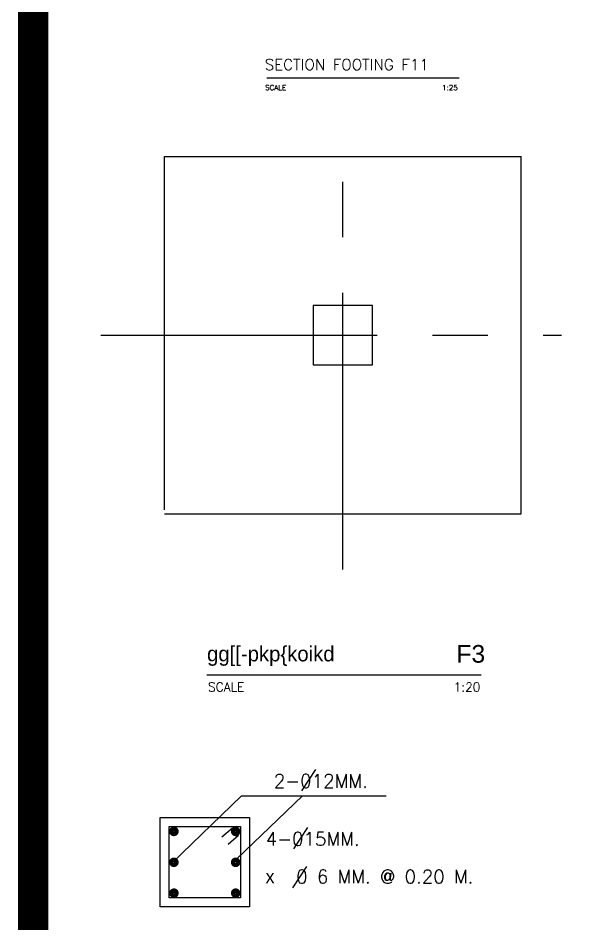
# Model space of a CAD drawing. Header units: inches. Extents: x -2548 to -2391, y 2200 to 2352.
# Drawn here: x -2472.61 to -2470.052, y 2324.293 to 2328.384 of the extents above; entities that cross this region are included whole.
import ezdxf

# ---------------------------------------------------------------- set-up
doc = ezdxf.new("R2010")
doc.units = ezdxf.units.IN
doc.header["$MEASUREMENT"] = 0
doc.linetypes.add('CENTER', pattern=[2, 1.25, -0.25, 0.25, -0.25])
for name, color, linetype in [('2', 2, 'Continuous'), ('4', 4, 'Continuous'), ('DIM', 8, 'Continuous'), ('GRIDLINE', 9, 'CENTER'), ('LIS', 151, 'Continuous'), ('VT', 3, 'Continuous'), ('WALL', 4, 'Continuous')]:
    doc.layers.add(name, color=color, linetype=linetype)
doc.styles.add('HELV', font='HELV.shx', dxfattribs={"height": 200})
doc.styles.add('ROMANC', font='romanc', dxfattribs={"height": 0.4})
doc.styles.add('ROMANS', font='romans', dxfattribs={"height": 0.1})
doc.styles.add('THAI', font='thai2')

msp = doc.modelspace()

# ---------------------------------------------------------------- linework, layer by layer
at = {"layer": 'GRIDLINE'}
for points in [[(-2471.14185, 2325.89399), (-2471.14185, 2327.89118)], [(-2472.23625, 2326.95196), (-2470.15333, 2326.95196)]]:
    msp.add_lwpolyline(points, dxfattribs=at)
at = {"layer": 'LIS', "color": 8, "const_width": 0.06859}
for points in [[(-2472.5754, 2351.85742), (-2418.46104, 2351.85742), (-2418.46104, 2314.20371), (-2472.5754, 2314.20371)], [(-2472.50681, 2351.78884), (-2418.52963, 2351.78884), (-2418.52963, 2314.27229), (-2472.50681, 2314.27229)]]:
    msp.add_lwpolyline(points, close=True, dxfattribs=at)
at = {"layer": 'VT'}
msp.add_lwpolyline([(-2471.48611, 2328.11375), (-2470.61565, 2328.11375)], dxfattribs=at)
at = {"layer": 'WALL', "color": 2}
for points in [[(-2471.94823, 2327.75834), (-2470.33547, 2327.75834)], [(-2471.94823, 2326.16267), (-2471.94823, 2327.75834)], [(-2470.33547, 2326.14558), (-2470.33547, 2327.75834)], [(-2471.94823, 2326.14558), (-2470.33547, 2326.14558)], [(-2471.7559, 2325.41857), (-2470.51717, 2325.41857)], [(-2471.32734, 2324.89361), (-2471.2637, 2324.99019)], [(-2471.64117, 2324.72568), (-2471.6882, 2324.68421)], [(-2471.61351, 2324.6925), (-2471.66053, 2324.65104)], [(-2471.36408, 2324.63197), (-2471.30044, 2324.72855)], [(-2471.36765, 2324.45538), (-2471.304, 2324.55196)]]:
    msp.add_lwpolyline(points, dxfattribs=at)
for points in [[(-2471.00745, 2327.08636), (-2471.27624, 2327.08636), (-2471.27624, 2326.81756), (-2471.00745, 2326.81756)], [(-2471.56428, 2324.77302), (-2471.56428, 2324.36982), (-2471.96748, 2324.36982), (-2471.96748, 2324.77302)], [(-2471.6046, 2324.7327), (-2471.6046, 2324.41014), (-2471.92716, 2324.41014), (-2471.92716, 2324.7327)]]:
    msp.add_lwpolyline(points, close=True, dxfattribs=at)
at = {"layer": 'WALL', "color": 8}
for points in [[(-2471.91465, 2324.56815), (-2471.5997, 2324.8711)], [(-2471.62069, 2324.58651), (-2471.32483, 2324.8711)], [(-2471.5997, 2324.8711), (-2470.94551, 2324.8711)]]:
    msp.add_lwpolyline(points, dxfattribs=at)
at = {"layer": 'WALL', "color": 2, "const_width": 0.02037}
for points in [[(-2471.9168, 2324.7108, -1), (-2471.89401, 2324.7108, -1)], [(-2471.61495, 2324.7108, 1), (-2471.63774, 2324.7108, 1)], [(-2471.9168, 2324.57124, 1), (-2471.89401, 2324.57124, 1)], [(-2471.61495, 2324.57124, -1), (-2471.63774, 2324.57124, -1)], [(-2471.9168, 2324.43204, 1), (-2471.89401, 2324.43204, 1)], [(-2471.61495, 2324.43204, -1), (-2471.63774, 2324.43204, -1)]]:
    msp.add_lwpolyline(points, format="xyb", close=True, dxfattribs=at)

# ---------------------------------------------------------------- texts
at = {"layer": '2', "style": 'ROMANS'}
for s, p in [('SCALE', (-2471.49294, 2328.05844)), ('1:25', (-2470.69296, 2328.05844))]:
    msp.add_text(s, height=0.0234, dxfattribs=at).set_placement(p)
at = {"layer": '4', "style": 'ROMANC'}
msp.add_text('SECTION FOOTING F11', height=0.0498625, dxfattribs=at).set_placement((-2471.49504, 2328.14905))
at = {"layer": 'DIM', "color": 2}
for s, height, style, p in [('gg[[-pkp{koikd', 0.0686053, 'THAI', (-2471.75553, 2325.47891)), ('F3', 0.079832, 'HELV', (-2470.6286, 2325.47283)), ('x', 0.06048, 'THAI', (-2471.49113, 2324.47684))]:
    msp.add_text(s, height=height, dxfattribs=dict(at, style=style)).set_placement(p)
at = {"layer": 'WALL', "color": 2, "style": 'ROMANS'}
for s, height, p in [('SCALE', 0.040319, (-2471.75118, 2325.3431)), ('1:20', 0.040319, (-2470.64088, 2325.3431)), ('2-012MM.', 0.06048, (-2471.45411, 2324.90824)), ('4-015MM.', 0.06048, (-2471.49086, 2324.6466)), ('0 6 MM. @ 0.20 M.', 0.06048, (-2471.35262, 2324.47638))]:
    msp.add_text(s, height=height, dxfattribs=at).set_placement(p)

doc.saveas('drawing.dxf')
